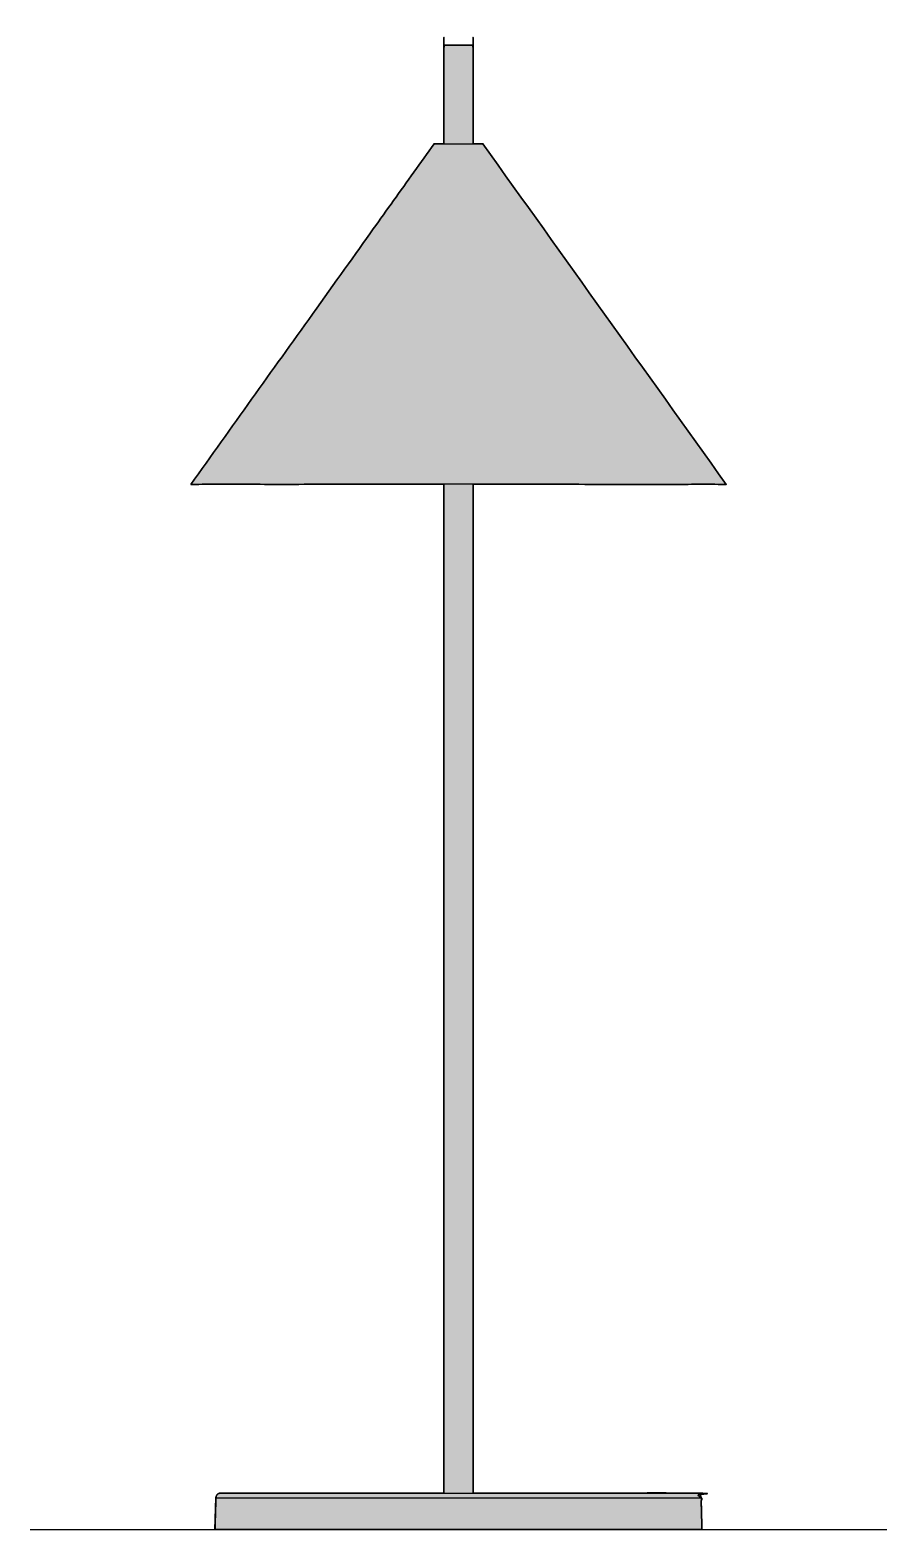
# Model space of a CAD drawing. Header units: millimetres. Extents: x 0 to 917, y -553 to 616.
# Drawn here: x 565 to 917, y 0 to 616 of the extents above; entities that cross this region are included whole.
import ezdxf

# ---------------------------------------------------------------- set-up
doc = ezdxf.new("R2010")
doc.units = ezdxf.units.MM
doc.layers.add('Blocks', color=7, linetype='Continuous')
doc.layers.add('Blocks$Fill', color=7, linetype='Continuous', true_color=0xffffff)
for name, color, linetype, lineweight, true_color in [('Blocks$Inner', 7, 'Continuous', 25, 0x007f00), ('Blocks$Outline', 7, 'Continuous', 35, 0xff3f3f), ('Groud', 7, 'Continuous', 25, 0x243775)]:
    doc.layers.add(name, color=color, linetype=linetype, lineweight=lineweight, true_color=true_color)

# ---------------------------------------------------------------- blocks, each defined once
blk = doc.blocks.new('YUH Table Lamp Front')
at = {"layer": 'Blocks$Fill'}
blk.add_hatch(color=256, dxfattribs=at).paths.add_polyline_path([(169.96, 569.5), (165.96, 569.5), (157.63, 557.83), (66.03, 429.52), (66.03, 429.52), (66.03, 429.52), (66.03, 429.52), (66.03, 429.52), (66.03, 429.52), (66.04, 429.51), (66.06, 429.51), (169.96, 429.56), (169.96, 15), (78.3, 15), (78.3, 15), (78.26, 15), (78.22, 15), (78.17, 15), (78.13, 14.99), (78.08, 14.99), (78.04, 14.98), (77.99, 14.98), (77.95, 14.97), (77.9, 14.96), (77.86, 14.95), (77.81, 14.94), (77.77, 14.92), (77.72, 14.91), (77.68, 14.9), (77.63, 14.88), (77.59, 14.86), (77.54, 14.84), (77.5, 14.83), (77.45, 14.8), (77.41, 14.78), (77.36, 14.76), (77.32, 14.73), (77.28, 14.71), (77.24, 14.68), (77.2, 14.65), (77.15, 14.63), (77.11, 14.6), (77.08, 14.56), (77.04, 14.53), (77, 14.5), (76.96, 14.46), (76.93, 14.43), (76.89, 14.39), (76.86, 14.36), (76.82, 14.32), (76.79, 14.28), (76.76, 14.24), (76.73, 14.2), (76.7, 14.16), (76.67, 14.12), (76.65, 14.08), (76.62, 14.03), (76.6, 13.99), (76.57, 13.95), (76.55, 13.9), (76.53, 13.86), (76.51, 13.81), (76.49, 13.77), (76.47, 13.72), (76.46, 13.68), (76.44, 13.63), (76.43, 13.59), (76.42, 13.54), (76.41, 13.5), (76.4, 13.45), (76.39, 13.41), (76.38, 13.36), (76.37, 13.32), (76.37, 13.27), (76.36, 13.23), (76.36, 13.18), (76.36, 13.14), (76.36, 13.1), (76.36, 13.05), (75.96, 0), (75.96, 0), (175.96, 0), (246.67, 0), (275.96, 0), (275.96, 0), (275.57, 13.05), (275.57, 13.1), (275.57, 13.14), (275.56, 13.18), (275.56, 13.23), (275.56, 13.27), (275.55, 13.32), (275.54, 13.36), (275.54, 13.41), (275.53, 13.45), (275.52, 13.5), (275.51, 13.54), (275.49, 13.59), (275.48, 13.63), (275.46, 13.68), (275.45, 13.72), (275.43, 13.77), (275.41, 13.81), (275.39, 13.86), (275.37, 13.9), (275.35, 13.95), (275.33, 13.99), (275.3, 14.03), (275.28, 14.08), (275.25, 14.12), (275.22, 14.16), (275.19, 14.2), (275.16, 14.24), (275.13, 14.28), (275.1, 14.32), (275.07, 14.36), (275.03, 14.39), (275, 14.43), (274.96, 14.46), (274.92, 14.5), (274.89, 14.53), (274.85, 14.56), (274.81, 14.6), (274.77, 14.63), (274.73, 14.65), (274.69, 14.68), (274.64, 14.71), (274.6, 14.73), (274.56, 14.76), (274.51, 14.78), (274.47, 14.8), (274.43, 14.83), (274.38, 14.84), (274.34, 14.86), (274.29, 14.88), (274.25, 14.9), (274.2, 14.91), (274.16, 14.92), (274.11, 14.94), (274.06, 14.95), (274.02, 14.96), (273.97, 14.97), (273.93, 14.98), (273.88, 14.98), (273.84, 14.99), (273.79, 14.99), (273.75, 15), (273.71, 15), (273.66, 15), (273.62, 15), (272.14, 15), (238.74, 15), (209.36, 15), (181.96, 15), (181.96, 429.56), (285.9, 429.53), (285.91, 429.53), (285.91, 429.53), (285.91, 429.53), (285.91, 429.53), (285.91, 429.53), (185.96, 569.5), (185.96, 569.5), (181.96, 569.5), (181.96, 610), (181.96, 610), (169.96, 610), (169.96, 610)], flags=0)
at = {"layer": 'Blocks$Inner'}
for p, q in [((169.96, 610), (169.96, 569.5)), ((177.73, 610), (174.2, 610)), ((181.96, 569.5), (181.96, 610)), ((75.96, 0), (76.36, 13.05)), ((275.57, 13.05), (275.96, 0))]:
    blk.add_line(p, q, dxfattribs=at)
for points, weights in [([(174.2, 610), (169.96, 610), (169.96, 610)], [1, 0.707106781187, 1]), ([(181.96, 610), (181.96, 610), (177.73, 610)], [1, 0.707106781187, 1]), ([(76.36, 13.05), (76.36, 13.05), (175.96, 13.05)], [1, 0.707106781187, 1]), ([(76.36, 13.05), (76.36, 15), (78.3, 15)], [1, 0.707106781187, 1]), ([(113.19, 15), (126.38, 15), (142.56, 15)], [0.855180500589, 0.861815273583, 0.895504279422]), ([(175.96, 13.05), (275.57, 13.05), (275.57, 13.05)], [1, 0.707106781187, 1]), ([(209.36, 15), (225.54, 15), (238.74, 15)], [0.895504279422, 0.861815273583, 0.855180500589]), ([(273.62, 15), (275.57, 15), (275.57, 13.05)], [1, 0.707106781187, 1]), ([(175.96, 0), (75.96, 0), (75.96, 0)], [1, 0.707106781187, 1]), ([(275.96, 0), (275.96, 0), (175.96, 0)], [1, 0.707106781187, 1])]:
    blk.add_rational_spline(points, weights, degree=2, dxfattribs=at)
for points, knots in [([(66.03, 429.52), (82.68, 452.85), (99.34, 476.18), (125.25, 512.47), (133.58, 524.13), (146.53, 542.28), (152.08, 550.06), (160.41, 561.72), (163.19, 565.62), (165.96, 569.5)], [1078.311068, 1078.311068, 1078.311068, 1078.311068, 1162.09056, 1162.09056, 1208.635669, 1208.635669, 1243.544501, 1243.544501, 1260.998916, 1260.998916, 1260.998916, 1260.998916]), ([(165.96, 569.5), (165.97, 569.5), (166, 569.5), (166.16, 569.5), (166.18, 569.5), (166.69, 569.5), (167.3, 569.5), (170.34, 569.5), (172.95, 569.5), (175.96, 569.5)], [1260.998916, 1260.998916, 1260.998916, 1260.998916, 1267.702412, 1267.702412, 1268.791427, 1268.791427, 1270.1884, 1270.1884, 1271.733068, 1271.733068, 1271.733068, 1271.733068]), ([(175.96, 569.5), (178.98, 569.5), (181.59, 569.5), (184.03, 569.5), (184.59, 569.5), (185.23, 569.5), (185.4, 569.5), (185.74, 569.5), (185.77, 569.5), (185.95, 569.5), (185.96, 569.5), (185.96, 569.5)], [1271.733068, 1271.733068, 1271.733068, 1271.733068, 1341.375626, 1341.375626, 1378.446717, 1378.446717, 1404.359181, 1404.359181, 1453.45828, 1453.45828, 1800.661673, 1800.661673, 1800.661673, 1800.661673]), ([(175.96, 429.56), (161.56, 429.56), (147.17, 429.57), (120.57, 429.56), (108.38, 429.54), (93.09, 429.55), (88.49, 429.56), (80.49, 429.57), (77.07, 429.57), (68.84, 429.55), (66.04, 429.51), (66.03, 429.52)], [2156.586559, 2156.586559, 2156.586559, 2156.586559, 2199.894208, 2199.894208, 2243.201845, 2243.201845, 2264.868746, 2264.868746, 2286.535646, 2286.535646, 2329.833903, 2329.833903, 2329.833903, 2329.833903]), ([(285.91, 429.53), (285.91, 429.52), (283.1, 429.56), (274.84, 429.56), (271.43, 429.55), (263.4, 429.53), (258.8, 429.52), (243.51, 429.51), (231.35, 429.55), (204.76, 429.57), (190.36, 429.56), (175.96, 429.56)], [1983.341764, 1983.341764, 1983.341764, 1983.341764, 2026.639473, 2026.639473, 2048.305448, 2048.305448, 2069.971422, 2069.971422, 2113.278988, 2113.278988, 2156.586559, 2156.586559, 2156.586559, 2156.586559]), ([(238.74, 15), (247.44, 15), (262.27, 15), (272.14, 15), (273.62, 15), (273.62, 15)], [666.2865415, 666.2865415, 666.2865415, 666.2865415, 666.3729613, 666.4593811, 666.5025909, 666.5025909, 666.5025909, 666.5025909])]:
    blk.add_open_spline(points, degree=3, knots=knots, dxfattribs=at)
for points, degree in [([(185.96, 569.5), (219.28, 522.84), (252.59, 476.18), (285.91, 429.53)], 3), ([(169.96, 429.57), (169.96, 15)], 1), ([(181.96, 15), (181.96, 429.56)], 1), ([(142.56, 15), (153.23, 15), (164.57, 15), (175.96, 15)], 3), ([(175.96, 15), (187.35, 15), (198.69, 15), (209.36, 15)], 3)]:
    blk.add_open_spline(points, degree=degree, dxfattribs=at)
blk.add_rational_spline([(78.3, 15), (78.3, 15), (106.91, 15), (109.92, 15), (113.19, 15)], [1, 0.853553390593, 0.853553390593, 0.853553390593, 0.855180500589], degree=2, knots=[507.284504, 507.284504, 507.284504, 588.187784, 588.187784, 596.715543, 596.715543, 596.715543], dxfattribs=at)
at = {"layer": 'Blocks$Outline'}
for points in [[(169.96, 429.56), (169.96, 15)], [(181.96, 15), (181.96, 429.56)]]:
    blk.add_lwpolyline(points, dxfattribs=at)
for points, weights, degree, knots in [([(181.96, 569.5), (181.96, 589.75), (181.96, 610), (181.96, 610), (177.73, 610), (175.96, 610), (174.2, 610), (169.96, 610), (169.96, 610), (169.96, 589.75), (169.96, 569.5)], [1, 1, 1, 0.707106781187, 1, 1, 1, 0.707106781187, 1, 1, 1], 2, [-0.132874, -0.132874, -0.132874, 0, 0, 6.651154, 6.651154, 6.66274, 6.66274, 13.313895, 13.313895, 13.446769, 13.446769, 13.446769]), ([(76.36, 13.05), (76.22, 8.7), (76.09, 4.35), (75.96, 0), (75.96, 0), (117.38, 0), (175.96, 0), (234.54, 0), (275.96, 0), (275.96, 0), (275.83, 4.35), (275.7, 8.7), (275.57, 13.05), (275.57, 14.19), (274.76, 15), (273.62, 15), (273.62, 15), (272.14, 15), (262.27, 15), (247.44, 15), (238.74, 15), (229.92, 15), (220.01, 15), (209.36, 15), (200.57, 15), (191.32, 15), (181.96, 15)], [0.855180500589, 0.855180500589, 0.855180500589, 0.855180500589, 0.688196120933, 0.688196120933, 0.855180500589, 0.688196120933, 0.688196120933, 0.855180500589, 0.855180500589, 0.855180500589, 0.855180500589, 0.688196120933, 0.688196120933, 0.855180500589, 0.855180500589, 0.855180500589, 0.855180500589, 0.855180500589, 0.855180500589, 0.859603682585, 0.873044942196, 0.895504279422, 0.895504279422, 0.895504279422, 0.895504279422], 3, [-1010.673717, -1010.673717, -1010.673717, -1010.673717, -997.615434, -997.615434, -997.615434, -840.5358, -840.5358, -840.5358, -683.456166, -683.456166, -683.456166, -670.397883, -670.397883, -670.397883, -666.502591, -666.502591, -666.502591, -666.459381, -666.372961, -666.286542, -666.286542, -666.286542, -631.513388, -631.513388, -631.513388, -631.503213, -631.503213, -631.503213, -631.503213]), ([(169.96, 15), (160.6, 15), (151.35, 15), (142.56, 15), (131.91, 15), (122, 15), (113.19, 15), (111.01, 15), (108.92, 15), (106.91, 15), (87.84, 15), (78.3, 15), (78.3, 15), (77.16, 15), (76.36, 14.19), (76.36, 13.05)], [0.895504279422, 0.895504279422, 0.895504279422, 0.895504279422, 0.873044942196, 0.859603682585, 0.855180500589, 0.854095760592, 0.853553390593, 0.853553390593, 0.853553390593, 0.902368927062, 1, 0.804737854124, 0.804737854124, 1], 3, [-631.498872, -631.498872, -631.498872, -631.498872, -631.488697, -631.488697, -631.488697, -596.715543, -596.715543, -596.715543, -588.187784, -588.187784, -588.187784, -507.284504, -507.284504, -507.284504, -503.389212, -503.389212, -503.389212, -503.389212])]:
    blk.add_rational_spline(points, weights, degree=degree, knots=knots, dxfattribs=at)
for points, knots in [([(169.96, 569.5), (169.51, 569.5), (169.1, 569.5), (167.3, 569.5), (166.69, 569.5), (166.18, 569.5), (166.16, 569.5), (166, 569.5), (165.97, 569.5), (165.96, 569.5), (163.19, 565.62), (160.41, 561.72), (152.08, 550.06), (146.53, 542.28), (133.58, 524.13), (125.25, 512.47), (99.34, 476.18), (82.68, 452.85), (66.03, 429.52)], [-1270.534644, -1270.534644, -1270.534644, -1270.534644, -1270.1884, -1270.1884, -1268.791427, -1268.791427, -1267.702412, -1267.702412, -1260.998916, -1260.998916, -1260.998916, -1243.544501, -1243.544501, -1208.635669, -1208.635669, -1162.09056, -1162.09056, -1078.311068, -1078.311068, -1078.311068, -1078.311068]), ([(181.96, 429.56), (181.96, 429.56), (194.34, 429.56), (206.61, 429.57), (231.35, 429.55), (243.51, 429.51), (258.8, 429.52), (263.4, 429.53), (271.43, 429.55), (274.84, 429.56), (283.1, 429.56), (285.91, 429.52), (285.91, 429.53), (252.59, 476.18), (219.28, 522.84), (185.96, 569.5), (185.96, 569.5), (185.95, 569.5), (185.77, 569.5), (185.74, 569.5), (185.4, 569.5), (185.23, 569.5), (184.59, 569.5), (184.03, 569.5), (182.82, 569.5), (182.41, 569.5), (181.96, 569.5)], [-2150.5683, -2150.5683, -2150.5683, -2150.5683, -2150.5683, -2113.278988, -2113.278988, -2069.971422, -2069.971422, -2048.305448, -2048.305448, -2026.639473, -2026.639473, -1983.341764, -1983.341764, -1983.341764, -1800.661673, -1800.661673, -1800.661673, -1453.45828, -1453.45828, -1404.359181, -1404.359181, -1378.446717, -1378.446717, -1341.375626, -1341.375626, -1325.764936, -1325.764936, -1325.764936, -1325.764936]), ([(66.03, 429.52), (66.04, 429.51), (68.84, 429.55), (77.07, 429.57), (80.49, 429.57), (88.49, 429.56), (93.09, 429.55), (108.38, 429.54), (120.57, 429.56), (145.32, 429.57), (157.58, 429.56), (169.96, 429.56), (169.96, 429.56)], [-2329.833903, -2329.833903, -2329.833903, -2329.833903, -2286.535646, -2286.535646, -2264.868746, -2264.868746, -2243.201845, -2243.201845, -2199.894208, -2199.894208, -2162.604986, -2162.604985, -2162.604985, -2162.604985, -2162.604985])]:
    blk.add_open_spline(points, degree=3, knots=knots, dxfattribs=at)

msp = doc.modelspace()

# ---------------------------------------------------------------- linework, layer by layer
at = {"layer": 'Groud'}
msp.add_lwpolyline([(565.35, 0), (917.27, 0)], dxfattribs=at)

# ---------------------------------------------------------------- block references
at = {"layer": 'Blocks'}
msp.add_blockref('YUH Table Lamp Front', (565.35, 0), dxfattribs=at)

doc.saveas('drawing.dxf')
